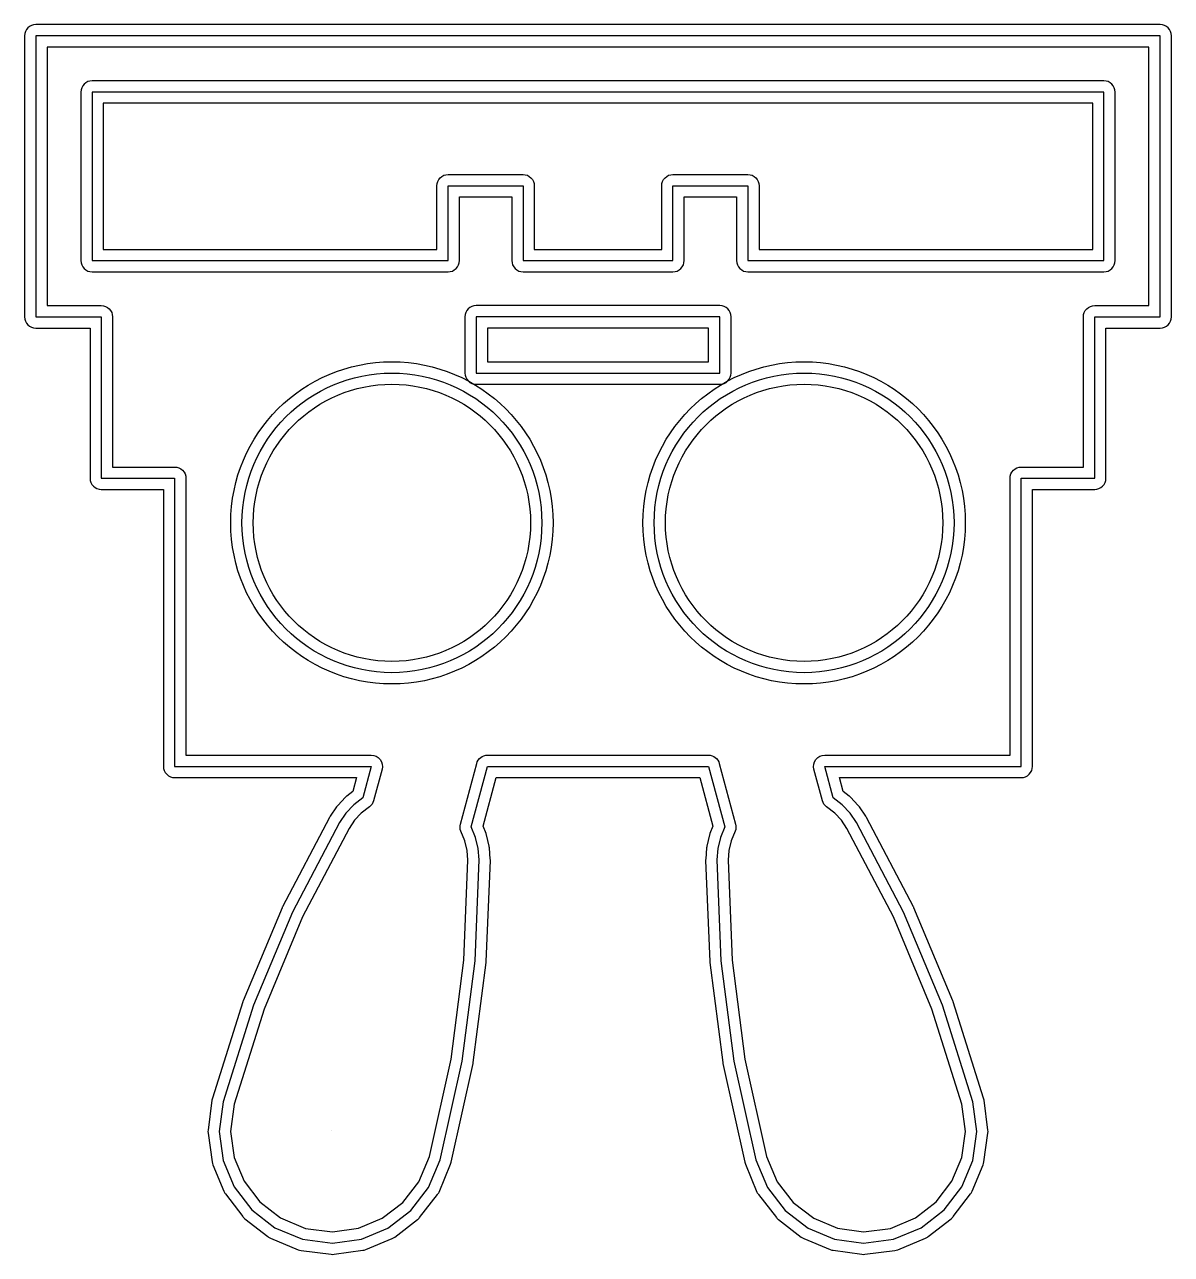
# Model space of a CAD drawing. Header units: metres. Extents: x 31.5 to 62.1, y -61.7 to -28.9.
import ezdxf

# ---------------------------------------------------------------- set-up
doc = ezdxf.new("R2010")
doc.units = ezdxf.units.M
doc.layers.add('LASERCUT', color=7, linetype='Continuous')

msp = doc.modelspace()

# ---------------------------------------------------------------- linework, layer by layer
at = {"layer": 'LASERCUT'}
for points in [[(31.532, -36.719, 0.414214), (31.832, -37.019), (33.278, -37.019), (33.278, -41.028, 0.414214), (33.578, -41.328), (35.236, -41.328), (35.236, -48.719, 0.414214), (35.536, -49.019), (40.388, -49.019), (40.29, -49.386), (40.129, -49.511, 0.038061), (40.095, -49.542), (39.887, -49.763, 0.038061), (39.858, -49.798), (39.685, -50.049, 0.030145), (39.667, -50.08), (38.412, -52.469, 0.022167), (38.401, -52.493), (37.364, -54.981, 0.022167), (37.355, -55.006), (36.542, -57.579, 0.044509), (36.53, -57.631), (36.427, -58.429, 0.066538), (36.428, -58.509), (36.534, -59.279, 0.064709), (36.555, -59.354), (36.851, -60.062, 0.063883), (36.889, -60.128), (37.354, -60.738, 0.064709), (37.408, -60.793), (38.022, -61.271, 0.066538), (38.091, -61.311), (38.833, -61.621, 0.066885), (38.911, -61.641), (39.709, -61.744, 0.066538), (39.788, -61.744), (40.559, -61.637, 0.064709), (40.633, -61.617), (41.341, -61.321, 0.063883), (41.407, -61.283), (42.018, -60.818, 0.064709), (42.073, -60.763), (42.55, -60.149, 0.066538), (42.59, -60.081), (42.9, -59.338, 0.044509), (42.916, -59.287), (43.498, -56.652, 0.022167), (43.503, -56.626), (43.849, -53.953, 0.022167), (43.851, -53.926), (43.96, -51.23, 0.030145), (43.959, -51.194), (43.935, -50.89, 0.038061), (43.927, -50.845), (43.857, -50.55, 0.038061), (43.844, -50.507), (43.767, -50.317), (44.115, -49.019), (49.549, -49.019), (49.897, -50.317), (49.82, -50.507, 0.038061), (49.806, -50.55), (49.736, -50.845, 0.038061), (49.729, -50.89), (49.705, -51.194, 0.030145), (49.704, -51.23), (49.812, -53.926, 0.022167), (49.815, -53.953), (50.161, -56.626, 0.022167), (50.166, -56.652), (50.748, -59.287, 0.044509), (50.764, -59.338), (51.074, -60.081, 0.066538), (51.114, -60.149), (51.591, -60.763, 0.064709), (51.646, -60.818), (52.257, -61.283, 0.063883), (52.323, -61.321), (53.031, -61.617, 0.064709), (53.105, -61.637), (53.876, -61.744, 0.066538), (53.955, -61.744), (54.753, -61.641, 0.066885), (54.83, -61.621), (55.573, -61.311, 0.066538), (55.642, -61.271), (56.256, -60.793, 0.064709), (56.31, -60.738), (56.775, -60.128, 0.063883), (56.813, -60.062), (57.109, -59.354, 0.064709), (57.13, -59.279), (57.236, -58.509, 0.066538), (57.237, -58.429), (57.134, -57.631, 0.044509), (57.122, -57.579), (56.309, -55.006, 0.022167), (56.3, -54.981), (55.263, -52.493, 0.022167), (55.252, -52.469), (53.997, -50.08, 0.030145), (53.979, -50.049), (53.806, -49.798, 0.038061), (53.777, -49.763), (53.569, -49.542, 0.038061), (53.535, -49.511), (53.374, -49.386), (53.276, -49.019), (58.127, -49.019, 0.414214), (58.427, -48.719), (58.427, -41.328), (60.085, -41.328, 0.414214), (60.385, -41.028), (60.385, -37.019), (61.832, -37.019, 0.414214), (62.132, -36.719), (62.132, -29.219, 0.414214), (61.832, -28.919), (31.832, -28.919, 0.414214), (31.532, -29.219), (31.532, -36.719)], [(32.132, -36.419), (33.578, -36.419, -0.414214), (33.878, -36.719), (33.878, -40.728), (35.536, -40.728, -0.414214), (35.836, -41.028), (35.836, -48.419), (40.779, -48.419, -0.493145), (41.069, -48.796), (40.843, -49.638, -0.163058), (40.738, -49.797), (40.516, -49.97), (40.339, -50.158), (40.189, -50.375), (38.95, -52.736), (37.923, -55.2), (37.122, -57.734), (37.027, -58.466), (37.123, -59.158), (37.389, -59.795), (37.807, -60.343), (38.359, -60.772), (39.027, -61.051), (39.746, -61.144), (40.438, -61.048), (41.074, -60.782), (41.623, -60.364), (42.052, -59.813), (42.336, -59.132), (42.91, -56.536), (43.252, -53.889), (43.359, -51.224), (43.338, -50.961), (43.279, -50.711), (43.173, -50.449, -0.163058), (43.161, -50.259), (43.595, -48.641, -0.339454), (43.885, -48.419), (49.779, -48.419, -0.339454), (50.069, -48.641), (50.502, -50.259, -0.163058), (50.491, -50.449), (50.385, -50.711), (50.326, -50.961), (50.304, -51.224), (50.411, -53.889), (50.754, -56.536), (51.328, -59.132), (51.612, -59.813), (52.041, -60.364), (52.59, -60.782), (53.226, -61.048), (53.918, -61.144), (54.637, -61.051), (55.305, -60.772), (55.856, -60.343), (56.275, -59.795), (56.541, -59.158), (56.636, -58.466), (56.542, -57.734), (55.741, -55.2), (54.714, -52.736), (53.475, -50.375), (53.325, -50.158), (53.148, -49.97), (52.926, -49.797, -0.163058), (52.821, -49.638), (52.595, -48.796, -0.493145), (52.885, -48.419), (57.827, -48.419), (57.827, -41.028, -0.414214), (58.127, -40.728), (59.785, -40.728), (59.785, -36.719, -0.414214), (60.085, -36.419), (61.532, -36.419), (61.532, -29.519), (32.132, -29.519), (32.132, -36.419)], [(44.532, -35.219, 0.414214), (44.832, -35.519), (48.832, -35.519, 0.414214), (49.132, -35.219), (49.132, -33.519), (50.532, -33.519), (50.532, -35.219, 0.414214), (50.832, -35.519), (60.332, -35.519, 0.414214), (60.632, -35.219), (60.632, -30.719, 0.414214), (60.332, -30.419), (33.332, -30.419, 0.414214), (33.032, -30.719), (33.032, -35.219, 0.414214), (33.332, -35.519), (42.832, -35.519, 0.414214), (43.132, -35.219), (43.132, -33.519), (44.532, -33.519), (44.532, -35.219)], [(45.132, -34.919), (48.532, -34.919), (48.532, -33.219, -0.414214), (48.832, -32.919), (50.832, -32.919, -0.414214), (51.132, -33.219), (51.132, -34.919), (60.032, -34.919), (60.032, -31.019), (33.632, -31.019), (33.632, -34.919), (42.532, -34.919), (42.532, -33.219, -0.414214), (42.832, -32.919), (44.832, -32.919, -0.414214), (45.132, -33.219), (45.132, -34.919)], [(43.282, -38.219, 0.414214), (43.582, -38.519), (50.082, -38.519, 0.414214), (50.382, -38.219), (50.382, -36.719, 0.414214), (50.082, -36.419), (43.582, -36.419, 0.414214), (43.282, -36.719), (43.282, -38.219)]]:
    msp.add_lwpolyline(points, format="xyb", dxfattribs=at)
for points in [[(31.832, -36.719), (33.578, -36.719), (33.578, -41.028), (35.536, -41.028), (35.536, -48.719), (40.779, -48.719), (40.553, -49.56), (40.313, -49.748), (40.105, -49.969), (39.932, -50.219), (38.678, -52.608), (37.641, -55.097), (36.828, -57.67), (36.725, -58.468), (36.831, -59.238), (37.127, -59.946), (37.592, -60.556), (38.206, -61.034), (38.949, -61.344), (39.747, -61.447), (40.518, -61.34), (41.225, -61.044), (41.836, -60.579), (42.313, -59.965), (42.623, -59.222), (43.205, -56.588), (43.552, -53.914), (43.66, -51.218), (43.635, -50.915), (43.566, -50.619), (43.451, -50.337), (43.885, -48.719), (49.779, -48.719), (50.213, -50.337), (50.098, -50.619), (50.028, -50.915), (50.004, -51.218), (50.112, -53.914), (50.458, -56.588), (51.041, -59.222), (51.351, -59.965), (51.828, -60.579), (52.438, -61.044), (53.146, -61.34), (53.917, -61.447), (54.715, -61.344), (55.457, -61.034), (56.071, -60.556), (56.536, -59.946), (56.832, -59.238), (56.939, -58.468), (56.836, -57.67), (56.023, -55.097), (54.986, -52.608), (53.732, -50.219), (53.559, -49.969), (53.351, -49.748), (53.11, -49.56), (52.885, -48.719), (58.127, -48.719), (58.127, -41.028), (60.085, -41.028), (60.085, -36.719), (61.832, -36.719), (61.832, -29.219), (31.832, -29.219), (31.832, -36.719)], [(44.832, -35.219), (48.832, -35.219), (48.832, -33.219), (50.832, -33.219), (50.832, -35.219), (60.332, -35.219), (60.332, -30.719), (33.332, -30.719), (33.332, -35.219), (42.832, -35.219), (42.832, -33.219), (44.832, -33.219), (44.832, -35.219)], [(43.582, -38.219), (50.082, -38.219), (50.082, -36.719), (43.582, -36.719), (43.582, -38.219)], [(43.882, -37.919), (49.782, -37.919), (49.782, -37.019), (43.882, -37.019), (43.882, -37.919)], [(39.725, -58.446), (39.725, -58.446)]]:
    msp.add_lwpolyline(points, dxfattribs=at)
for centre, radius in [((41.332, -42.219), 4.3), ((52.332, -42.219), 4.3), ((41.332, -42.219), 4), ((52.332, -42.219), 4), ((41.332, -42.219), 3.7), ((52.332, -42.219), 3.7)]:
    msp.add_circle(centre, radius, dxfattribs=at)

doc.saveas('drawing.dxf')
